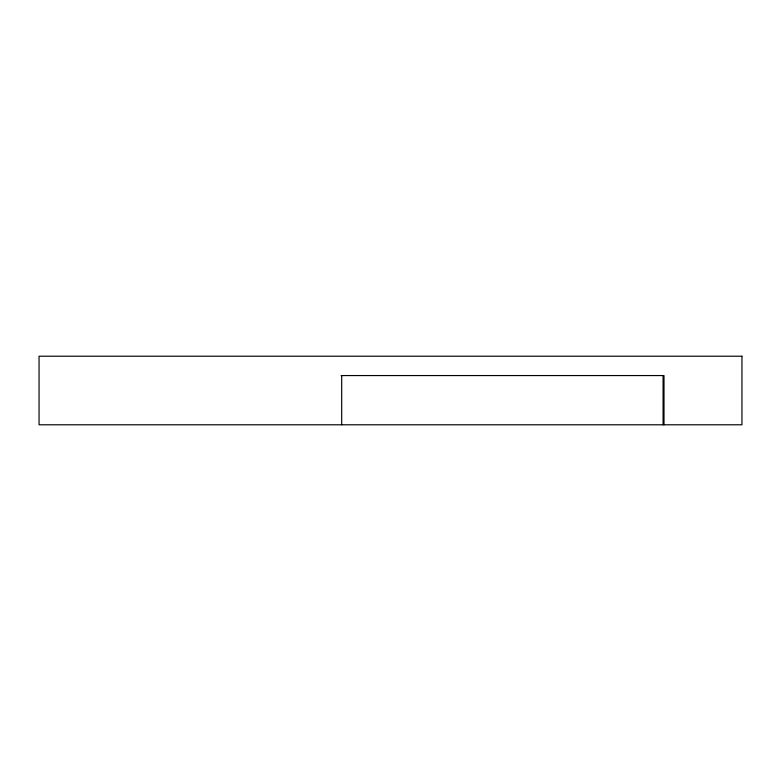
<?xml version="1.0" encoding="UTF-8"?>
<svg xmlns="http://www.w3.org/2000/svg" width="781" height="781" viewBox="0 0 781 781"><rect width="100%" height="100%" fill="white"/><g stroke="black" fill="none" stroke-linecap="round" stroke-linejoin="round"><path stroke-width="1.17" d="M341.121 375.563L663.996 375.563L663.996 424.786M663.089 375.466L663.089 424.786M341.688 375.563L341.688 424.786M741.95 356.214L39.05 356.214L39.05 424.786L741.95 424.786L741.95 356.214"/></g></svg>
